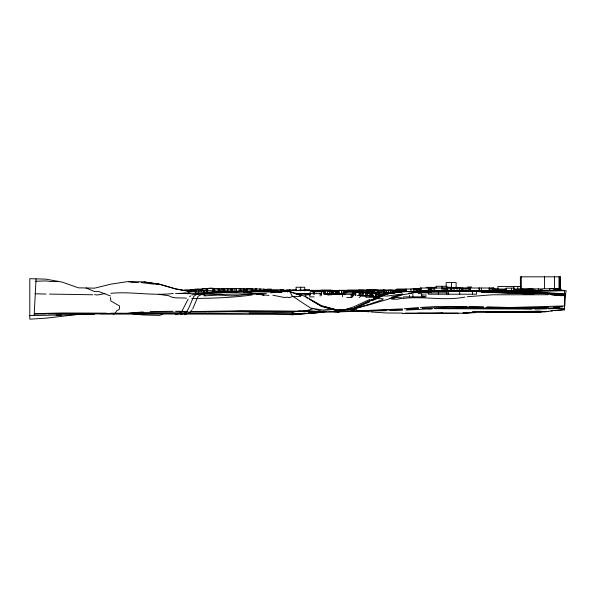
<?xml version="1.0" encoding="UTF-8"?>
<svg xmlns="http://www.w3.org/2000/svg" width="596" height="596" viewBox="0 0 596 596"><rect width="100%" height="100%" fill="white"/><g stroke="black" fill="none" stroke-linecap="round" stroke-linejoin="round"><path stroke-width="0.89" d="M564.561 309.667L553.863 310.471L545.839 311.79L535.491 311.298L472.33 311.976L513.692 312.334L525.851 311.634M36.065 278.861L34.143 315.537M192.657 308.989L198.088 296.294C205.419 291.526 215.61 294.119 223.858 292.547L237.223 291.735M391.669 299.17L397.487 299.192L403.611 298L394.098 297.277M188.165 299.058L181.236 312.498L176.066 314.785L175.611 314.137M191.845 310.017L189.908 312.542L184.596 314.673M191.808 294.908L207.348 292.919M359.254 297.553L361.258 295.907L368.551 295.966M189.58 296.756L190.683 295.907M345.889 309.667L351.253 309.093L337.619 312.066L327.495 310.97L322.563 311.291L323.621 311.559L323.114 311.634L306.739 311.052L321.467 311.514M501.273 291.749L514.303 292.293M347.557 309.011L352.497 308.683L347.595 309.875M310.188 309.6L312.311 309.108C305.517 304.75 298.738 300.317 291.995 295.653L290.043 291.906M58.021 281.357L51.554 281.58L46.004 280.917L35.723 281.245M270.606 292.889C274.778 291.794 279.479 293.619 283.569 291.384M291.973 313.72L293.299 313.086L292.226 312.274L240.411 313.213L83.455 313.958M370.019 301.74L353.823 308.646L339.489 310.069M372.217 300.712L386.32 294.141L402.427 291.526L426.311 291.422M370.019 299.319L353.823 306.791L343.587 310.293M339.251 310.091L337.619 310.754L338.111 311.946M376.814 297.717L379.034 296.912M337.619 312.334L341.88 310.874M321.251 311.045L311.283 308.139L322.831 310.091L332.65 308.937M370.019 303.982L382.811 299.639M180.707 314.725L186.019 312.52L188.582 308.46L193.663 296.525L196.717 294.335L208.011 293.023L232.433 291.451M162.82 314.286L159.408 315.403L143.204 314.964L132.409 313.831M308.713 294.968L310.412 294.439M383.258 298.931C381.932 298.149 367.844 299.393 376.076 297.985M204.145 295.877L217.667 295.08L224.215 295.325C236.195 297.248 248.07 292.681 259.945 294.461M364.908 305.517L353.823 308.832L337.619 310.233L322.317 306.24M366.615 305.003L369.17 304.236M226.875 291.675L228.03 291.347L217.413 292.189M349.241 309.384L350.88 308.929L337.619 310.553L331.458 309.138M391.624 297.061L402.427 294.215M565.44 294.618L560.784 293.947L522.841 292.025L452.304 290.855M309.51 309.756L306.12 310.851L303.647 310.784L305.219 311.291L312.617 311.388M292.226 312.274L299.93 310.844L304.37 311.142M342.804 309.995L346.954 309.428M110.804 293.321C131.567 291.288 152.464 296.115 173.302 293.441M548.238 311.47L544.953 311.544M488.847 291.302L485.07 291.906L489.733 291.779L484.95 291.787L491 291.742L476.815 291.399L491.834 291.712L501.996 291.072M511.897 292.144L504.328 291.816L514.423 292.331L512.404 292.152M128.55 281.692L132.61 281.722M402.427 308.877L347.975 311.321M348.958 309.041L356.594 309.406M353.823 310.114L354.523 310.009C350.254 313.004 343.877 310.456 338.982 311.671M408.722 293.269L418.623 291.787L438.216 290.982M440.749 313.414L442.619 313.131L432.361 313.436M431.541 291.168L402.427 291.556L386.223 293.992L370.988 300.332L353.823 308.482L337.619 310.486L325.788 307.149M158.558 284.091L152.703 284.039L141.148 282.579M401.413 292.1C384.152 291.615 369.192 301.501 353.964 308.214L337.619 310.821L321.423 306.478L311.201 300.272M402.427 294.007L387.184 296.033L382.081 295.869L378.9 296.652L380.039 296.152M298.231 314.003L305.219 313.049M464.925 297.061C444.527 301.099 423.89 296.026 403.403 298.402M399.35 291.995C454.286 288.971 509.438 292.576 564.434 290.662L566.2 290.662L565.299 295.839L564.837 305.942L509.692 307.506L487.029 306.836M392.004 292.941L402.427 291.6M337.895 311.045L336.241 310.747L336.099 309.838M252.108 294.968C232.179 297.717 211.93 298.343 191.808 298.454M408.565 291.712L418.623 290.982L444.027 290.923M324.164 311.991L320.246 312.453C296.577 314.74 272.774 313.34 249.046 313.071M565.328 295.564L560.195 295.616M78.404 314.353L46.004 318.175L29.8 319.173L29.8 278.682L46.004 279.151L62.2 282.124L78.404 287.838L94.608 288.151L110.804 284.173L127.008 281.685L143.204 281.796L159.408 284.203L175.611 288.889L191.808 291.816M236.47 291.057L241.522 291.638M308.519 312.639L326.057 311.522M266.315 293.396L217.816 294.461L203.407 294.126M208.011 292.882L220.259 291.794L211.878 292.271M512.97 311.425L506.95 312.095L487.059 311.686M564.397 309.659L555.226 310.628M320.246 312.453L292.107 314.8L286.132 314.405M175.611 293.56L190.467 292.941M300.764 296.517L291.898 296.659L289.552 297.62L286.393 297.158L284.724 297.583L272.819 295.199M143.204 311.917L127.008 313.325L47.799 313.883M227.411 291.519L231.844 291.153L237.625 291.735M404.222 308.735L418.623 307.566M541.242 311.648L532.034 312.349L515.339 312.125M535.491 311.298L538.911 311.038L544.99 311.745L529.598 312.379L510.064 312.155M551.002 310.948L552.693 310.821M230.846 291.541L232.947 291.384M499.634 312.028L486.202 312.319M494.658 311.999L486.925 312.23M104.956 293.567L97.245 295.005L94.608 294.618M92.842 294.767L49.587 294.089M196.546 292.01L196.971 291.98M216.907 292.286L267.969 291.682L273.236 291.191L270.167 290.923L255.528 290.99L243.451 291.936L256.615 291.563L272.819 292.055L274.167 292.524M239.018 291.63L259.551 290.923L289.015 291.563L300.101 295.214M374.251 298.7L373.834 298.685M470.088 291.146L467.54 290.96M406.926 309.175L418.623 308.445M420.403 307.454L434.827 306.605L467.227 306.493M428.673 308.862L432.189 308.735L405.95 310.054M208.511 292.941L191.808 293.724L179.068 293.426M564.71 308.408L548.238 308.758M426.028 290.863L430.208 290.632M528.794 292.964L523.66 292.748L529.032 292.941M238.37 291.139L277.311 291.191M445.294 290.908L467.972 290.975M82.904 314.137L90.1 313.787M422.229 308.274L451.03 307.111L483.43 307.447M150.11 311.641L172.944 311.246M458.317 313.213L405.138 313.101M462.772 313.019L472.27 312.609M475.668 312.602L462.146 313.22L417.789 313.176M338.521 311.924L402.427 309.451M229.795 291.936L248.45 291.489M282.012 291.332L273.549 291.064M513.499 292.368L530.105 293.306L523.728 292.994L526.991 292.986M434.827 308.527L467.227 307.804L530.269 308.661L559.786 307.715M562.579 306.88L553.379 307.208M546.875 308.803L534.642 309.115M503.27 291.712L548.238 293.806L561.886 295.735M522.103 293.105L524.078 293.083M336.77 311.991L321.423 312.23L299.609 314.077L289.015 314.39L100.001 313.801M403.38 291.563L410.83 291.422M338.513 294.111L343.87 293.947M389.926 310.546L402.427 310.218M338.409 311.544L342.64 311.417M144.217 281.945L159.408 284.217L175.611 288.918L191.808 291.779L208.011 292.323L256.615 291.317M438.842 290.975L441.383 290.908M138.436 282.646L130.733 282.027M524.577 292.837L524.07 292.852L524.793 292.971M469.752 290.394L489.741 291.153M467.227 296.741L492.43 294.782L548.238 294.737M208.011 312.043L240.411 311.261L325.923 311.477M434.827 308.639L532.034 309.078M386.223 310.658L338.521 311.537M447.112 290.103L462.079 290.684M34.412 313.652L62.2 312.975L106.304 313.161M29.8 315.619L94.608 314.204M256.615 291.347L272.819 291.049L281.617 292.025M515.831 307.864L485.986 307.551M256.615 294.119L268.87 295.407M521.582 291.273L507.799 291.161M34.389 314.085L46.004 313.913M526.961 293.016L528.846 293.113L527.862 292.979M548.238 307.327L516.598 307.886M309.19 311.276L240.411 310.814L191.808 311.566M208.011 292.278L224.215 292.137M214.031 292.293L215.752 292.293M344.495 294.186L337.619 294.141L327.86 295.065L330.527 293.828L335.392 294.141M350.225 311.268L353.823 311.261M207.11 312.043L143.204 312.438L127.008 313.392L110.804 313.205M496.028 291.526L483.43 291.936L467.547 290.967M520.993 286.52L497.928 286.52L497.928 289.224M467.562 287.019L471.764 287.019M434.64 287.19L436.436 287.19M426.118 287.354L432.376 287.354M446.359 287.25L450.971 287.25M450.546 287.667L453.094 287.667M433.419 287.823L434.976 287.823M447.507 287.89L460.827 287.89M208.928 288.173L212.854 288.173M202.454 288.531L206.164 288.531M219.313 288.576L236.485 288.583L236.396 291.057M549.616 288.598L560.776 288.598M235.964 288.628L244.68 288.665M412.976 288.628L420.061 288.628M252.562 288.807L244.122 288.74L244.122 290.356M560.158 288.755L541.675 288.755L541.675 290.371M207.721 288.941L201.739 288.941L201.739 291.37M257.003 288.874L252.346 288.874L252.346 291.302M528.101 288.889L540.468 288.889L540.468 290.617M201.567 289.105L203.042 289.105M261.011 289L255.863 289L255.863 290.625M396.623 289.045L417.044 288.986L417.044 292.219L416.284 292.219M492.877 289.045L506.607 289.082M522.022 289.008L533.055 289.008L533.055 290.736M194.817 289.135L200.74 289.135M267.053 289.142L271.567 289.142M418.526 289.135L420.85 289.135M492.847 289.149L498.345 289.149L498.345 290.99M513.812 289.209L529.777 289.194L529.777 290.818M196.643 289.336L201.299 289.336M413.661 289.343L420.739 289.328M504.156 289.336L506.377 289.336M513.707 289.284L523.43 289.231L523.43 290.855M264.691 289.559L267.574 289.559M497.831 289.552L504.417 289.552L504.417 291.28M553.341 289.507L561.432 289.507M403 289.716L406.576 289.716M303.945 289.731L309.615 289.731M404.729 289.738L406.271 289.738M503.449 289.738L506.57 289.738M184.522 289.872L195.265 289.872M234.392 289.954L227.396 289.954L227.396 291.571M290.259 289.947L286.482 289.947L286.482 291.563M366.54 289.932L384.062 289.924M395.327 289.947L405.906 289.909M539.916 289.939L542.42 289.939M252.51 289.976L256.392 289.976M289.06 289.991L296.316 290.029M358.792 289.984L376.389 289.976M383.124 290.073L392.354 290.073M400.788 289.991L406.614 289.991M493.324 290.021L498.927 290.021M283.651 290.2L285.26 290.2L285.26 291.816M292.345 290.155L296.532 290.155M298.864 290.118L301.792 290.118M302.597 290.178L305.48 290.178M321.058 290.2L330.944 290.2M347.781 290.163L363.515 290.178M387.922 290.192L402.427 290.192L402.427 291.816M531.654 290.118L535.707 290.118M300.816 290.334L313.787 290.319M315.448 290.319L332.829 290.282M338.744 290.319L359.41 290.319M383.213 290.23L385.701 290.23M289.835 290.446L322.153 290.453M339.079 290.416L362.197 290.453M380.434 290.468L395.796 290.364M524.495 290.386L547.694 290.386M181.206 290.498L189.111 290.498L189.111 292.115M351.186 290.498L287.585 290.49L287.585 292.107M383.072 290.528L386.752 290.528M514.303 290.528L529.62 290.528M190.645 290.684L214.359 290.684L214.359 292.301M285.365 290.692L287.086 290.692M332.404 290.639L338.863 290.639L338.863 293.88M367.918 290.61L381.805 290.61M384.122 290.721L388.473 290.721L388.473 293.15M498.241 290.662L531.073 290.662M320.417 290.774L329.663 290.774L329.663 294.014L324.805 294.014M320.767 290.863L336.815 290.967M356.974 290.923L371.926 290.923M285.544 291.072L287.376 291.072M316.215 290.99L325.394 290.99L325.394 294.23M327.591 290.982L330.527 290.982M352.527 291.012L360.923 291.012L360.923 292.629M312.058 291.161L316.163 291.161M333.253 291.191L335.623 291.191L335.623 294.431M333.887 291.332L336.643 291.332L336.643 293.761M356.117 291.31L343.832 291.31L343.832 294.551L344.153 291.31M422.02 291.258L479.966 291.258M333.127 291.399L338.342 291.399L338.342 293.828M351.64 291.504L358.3 291.504M366.473 291.548L370.764 291.548M406.368 291.578L393.166 291.578L393.166 293.195M214.076 291.697L215.759 291.697M219.313 291.816L221.041 291.816M353.912 291.869L358.36 291.869M360.893 291.936L367.888 291.936L367.888 293.56M377.506 292.01L369.259 292.01L369.259 293.627M354.695 292.256L362.51 292.256M358.978 292.39L363.247 292.383L363.247 295.623L362.249 295.623L362.249 292.383M384.353 292.36L396.653 292.36M373.446 292.465L381.768 292.465M362.256 292.591L366.749 292.614L366.749 295.854L362.584 295.854M413.661 292.584L429.15 292.584M361.675 292.807L366.331 292.807M423.451 292.837L446.955 292.837M365.929 293.12L372.202 293.165M378.482 293.143L388.689 293.143M295.601 293.545L308.437 293.545M418.243 293.634L421.834 293.634L421.834 296.875M295.914 293.634L310.099 293.731M343.765 293.724L341.985 293.724L341.985 290.483M376.136 294.022L379.749 294.022L379.749 295.646M329.275 294.089L331.905 294.089L331.905 290.848M379.13 294.394L384.45 294.394M383.675 294.953L377.082 294.953L377.082 297.382M357.429 295.571L362.077 295.631L362.077 292.39M369.669 296.413L370.429 296.413L370.429 293.172M377.275 297.084L373.692 296.741L376.083 296.689M314.129 296.882L309.838 296.882L309.838 293.642L321.237 293.642L321.237 295.258M403.552 296.875L425.887 296.875L425.887 294.439M365.825 297.3L367.62 297.3M368.432 297.3L377.886 297.3M346.857 297.516L352.169 297.516M376.083 297.68L377.894 297.68M389.68 298.186L394.679 298.186L394.679 296.57M537.376 311.939L541.593 311.939M535.171 312.058L540.341 312.058M486.299 312.088L492.14 312.088M518.691 312.14L527.87 312.14M533.018 312.2L539.305 312.2M527.251 312.2L539.201 312.304M466.735 312.602L471.22 312.602M463.412 312.773L468.18 312.773M413.952 313.421L419.405 313.421M410.607 313.548L416.678 313.548M424.389 313.563L402.427 313.526M56.024 315.187L61.53 315.187M458.264 290.185L460.038 290.192M310.196 293.917L295.944 293.813M483.49 291.66L484.846 291.668L472.345 291.362M310.412 293.821L300.22 293.724M333.35 293.984L341.061 294.126M175.611 311.239L187.3 311.447M402.427 313.079L386.223 312.975L370.921 311.976M565.366 295.281L554.854 293.835L503.18 291.757M333.946 294.029L324.917 293.917M493.361 291.749L508.045 292.264M317.75 311.417L325.788 311.589M272.819 291.064L289.015 291.288L305.219 296.361L321.423 305.681L337.619 310.062L353.823 308.937L370.019 304.63L402.427 294.856L418.623 291.958L434.827 291.064L532.034 290.885L564.434 290.319L564.434 309.905M469.03 306.515L483.43 306.716M325.915 293.955L333.402 294.104M475.325 290.878L483.952 291.064M347.192 311.388L348.802 311.417M532.764 292.994L497.496 291.392M35.09 293.761L46.004 294.059M474.2 291.288L513.61 292.293M517.097 292.375L525.895 292.792M353.1 310.091L346.917 309.644M501.43 292.71L532.005 293.746L530.522 293.009L512.791 292.301M342.983 294.431L344.793 294.491M343.169 294.588L345.017 294.647M186.429 298.216C180.707 297.374 173.846 299.036 168.757 295.72L158.834 294.357M515.719 292.398L548.238 293.612L558.884 294.945M342.782 294.193L344.503 294.26M471.101 291.161L479.266 291.548L476.033 291.437M513.633 291.34L539.365 292.174L565.574 293.925M481.561 291.548L483.43 291.623M528.101 292.897L525.15 292.77M473.619 291.265L446.963 290.572M471.905 291.191L461.907 290.677M504.946 291.735L511.003 292.107M483.43 291.854L499.634 292.651M515.22 292.345L522.215 292.785L505.639 292.241M503.233 291.749L506.831 291.958M481.441 292.167L520.71 293.567L533.822 294.543M510.169 292.167L506.838 291.958M371.815 296.115L373.61 296.234M551.665 294.99L558.497 295.497M371.718 296.205L373.416 296.316M361.779 295.311L370.019 295.944L374.437 297.031M373.692 296.741L376.076 296.935M371.748 295.772L373.469 295.914M188.142 293.612L183.814 293.009M528.369 293.113L529.829 293.239M494.091 291.191L495.648 291.325M511.308 292.249L510.444 292.152M364.625 311.388L369.125 311.827M261.614 294.752L264.11 295.184L259.26 293.627M113.508 314.114L114.954 313.459L116.891 310.59L119.26 309.458L119.647 306.046L110.789 300.928L110.506 297.531M370.019 296.205L371.859 296.547M554.556 294.893L556.806 295.378M477.687 291.109L480.085 291.638M205.315 295.527L202.014 294.431M564.434 296.882L565.239 297.136M86.197 287.987L94.608 291.615L98.832 291.563L110.402 295.944M306.031 297.352L307.648 298.261M309.272 299.177L321.423 306.009M560.337 288.65L560.337 276.827L520.383 276.827L520.383 289.559M560.225 276.827L560.307 288.904M560.113 285.447L560.076 288.904M560.069 285.447L559.964 288.904M559.711 276.827L559.711 288.65M559.011 276.827L559.011 288.65M554.474 276.827L554.474 288.65M549.75 288.755L549.75 290.371M544.558 276.827L544.558 288.65M538.359 288.889L538.359 290.617M527.333 289.194L527.333 290.818M525.106 289.194L525.106 290.818M521.284 276.827L521.284 289.559M519.474 289.231L519.474 290.855M517.805 286.52L517.805 289.224M517.574 289.246L517.574 290.863M514.244 290.93L514.244 288.151L506.093 288.151L506.093 290.93M513.759 286.52L513.759 288.322M511.517 288.151L511.517 290.93M498.785 289.552L498.785 291.28M495.418 289.149L495.418 290.99M493.734 291.258L493.734 288.017L420.21 288.017L420.202 292.584M493.622 288.017L493.622 291.258L492.49 291.258L492.49 288.017M493.332 288.017L493.332 291.258M491.149 288.017L491.149 291.258M489.741 288.017L489.741 291.258M489.122 288.017L489.122 291.258M481.374 288.017L481.374 290.446M479.482 288.017L479.482 290.446M479.05 288.017L479.05 290.446M476.599 290.967L476.599 294.208L428.338 294.208L428.338 292.591M472.516 290.967L472.516 294.208M470.199 288.017L470.199 291.258M470.088 288.017L470.088 291.258M469.514 288.017L469.514 291.258M468.307 288.017L468.307 291.258M466.899 288.017L466.899 291.258M465.163 288.017L465.163 291.258M463.748 288.017L463.748 291.258M462.459 288.017L462.459 291.258M462.079 288.017L462.079 291.258M461.907 288.017L461.907 291.258M459.784 288.017L459.784 291.258M459.725 290.967L459.725 294.208M457.065 288.017L457.065 291.258M456.126 288.129L456.126 282.571L446.151 282.571L446.151 286.274M453.973 288.017L453.973 291.258M451.589 288.017L451.589 291.258M451.537 282.571L451.537 288.129M450.785 288.017L450.785 291.258M448.639 290.967L448.639 294.208M447.104 288.017L447.104 291.258M446.963 288.017L446.985 294.208M446.911 288.136L446.911 286.281L436.175 286.281L436.175 288.136M446.747 288.017L446.747 291.258M445.711 288.017L445.711 291.258M444.616 288.017L444.616 291.258M443.275 288.017L443.275 291.258M442.135 286.281L442.135 288.136M442.038 288.017L442.038 291.258M438.373 292.591L438.373 294.208M434.663 288.017L434.663 291.258M433.076 288.017L433.076 291.258M431.34 288.017L431.34 291.258M431.132 291.213L431.132 292.837M430.737 288.017L430.737 291.258M430.208 288.017L430.208 291.258M429.366 288.017L429.366 291.258M429.15 290.967L429.15 292.837M428.472 288.017L428.472 291.258M428.248 288.017L428.248 291.258M423.95 294.439L423.95 296.875M421.975 294.439L421.975 296.875M421.096 288.017L421.096 291.258M420.403 288.017L420.403 291.258M416.984 288.986L416.984 292.219M416.328 288.986L416.328 292.219M413.855 288.986L413.855 291.414M412.864 294.439L412.864 296.875M410.972 288.986L410.972 291.414M409.452 295.251L409.452 296.875M406.01 288.986L406.01 291.414M405.809 289.999L405.809 291.615M403.514 289.991L403.514 291.608M401.659 290.192L401.659 291.816M400.668 290.192L400.668 291.816M398.985 290.192L398.985 291.816M397.778 290.192L397.778 291.816M396.184 290.192L396.184 291.816M395.267 290.401L395.267 292.018M394.455 291.578L394.455 293.195M393.583 290.401L393.583 292.83M392.809 290.401L392.809 292.83M391.855 290.401L391.855 292.83M390.566 290.468L390.566 292.897M386.372 290.721L386.372 293.15M385.053 293.269L385.053 291.645L378.065 291.645L378.065 293.269M384.025 293.143L384.025 294.759M383.161 291.645L383.161 293.269M379.026 294.953L379.026 296.57M378.832 294.022L378.832 295.646M377.842 290.61L377.842 293.038M377.745 289.924L377.745 291.541M376.292 292.465L376.292 294.081M376.136 297.262L376.083 293.448L372.88 293.448L372.88 296.689M375.309 293.448L375.309 296.689M374.042 290.61L374.042 292.226M372.217 290.61L372.217 292.226M372.165 292.01L372.202 296.406L371.502 296.406L371.502 293.165M371.837 290.61L371.926 292.547M369.721 293.12L369.669 295.601M369.013 291.548L369.013 293.172M367.717 293.12L367.717 295.549M365.594 292.614L365.594 295.854M363.038 290.923L363.038 292.547M360.64 292.39L360.64 295.631M359.671 292.331L359.671 295.571M359.06 292.331L359.06 295.571M358.479 291.012L358.479 292.629M355.805 292.331L355.805 295.571M355.432 291.869L355.432 295.109M353.57 291.645L353.57 294.886L354.471 294.886L354.471 291.645L345.933 291.645L345.933 293.269M352.392 292.874L352.392 296.115L353.212 296.115L353.212 292.874L344.279 292.874L344.279 294.491M352.169 296.704L352.169 294.275L342.551 294.275L342.551 296.704M351.163 294.275L351.163 297.516M347.729 290.416L347.729 292.033M345.121 290.416L345.121 292.033M344.652 290.483L344.652 292.1M341.538 290.557L341.538 293.798L338.99 293.798L338.99 290.557M337.448 291.399L337.448 293.828M335.742 291.332L335.742 293.761M333.738 291.191L333.738 294.431M333.551 290.967L333.551 294.208M332.59 290.967L332.59 294.208M330.996 290.848L330.996 294.089M327.577 290.774L327.577 294.014M324.455 290.99L324.455 294.23M323.531 294.141L323.531 291.712L310.129 291.682L310.129 294.923M321.609 291.712L321.609 294.953M320.149 293.642L320.149 296.07M315.992 290.356L315.992 291.98M314.539 290.49L314.539 292.107M314.256 290.49L314.256 294.111M314.211 291.712L314.211 294.141M313.436 291.682L313.436 294.111M312.803 290.49L312.803 292.107M307.037 293.545L307.037 295.162M306.113 293.545L306.113 295.162M305.264 293.545L305.264 296.786M304.727 290.952L304.727 287.25L296.07 287.25L296.07 290.952M301.151 293.545L301.151 295.162M300.689 287.25L300.689 290.952M300.466 293.545L300.466 295.162M299.639 293.545L299.639 295.162M286.944 289.947L286.944 291.563M283.838 290.2L283.838 291.816M283.621 291.37L283.621 289.753L264.795 289.738L264.795 291.362M283.249 289.753L283.249 291.37M282.213 289.738L282.213 291.362M280.82 289.738L280.82 291.362M264.9 290.781L264.9 289.157L260.355 289.157L260.355 290.781M263.477 289.157L263.477 290.781M259.618 289L259.618 291.429M255.639 288.874L255.639 290.49M251.288 288.807L251.288 291.235M247.243 288.956L247.243 292.196M246.222 291.541L246.222 289.917L241.447 289.917L241.447 291.541M245.239 289.917L245.239 291.541M243.354 288.665L243.354 290.289M240.71 288.628L240.71 291.057M240.546 288.665L240.546 291.094M239.16 288.628L239.16 291.057M235.1 288.583L235.1 291.019M232.038 288.583L232.038 290.207M230.965 288.538L230.965 290.155M227.821 288.538L227.821 291.779M227.218 288.524L227.218 291.764M225.914 291.489L225.914 289.872L220.349 289.872L220.349 292.301M224.603 289.872L224.603 291.489M223.843 288.524L223.843 290.148M223.515 288.576L223.515 290.192M222.085 288.576L222.085 290.192M221.906 288.576L221.906 290.192M219.812 292.368L219.812 289.939L215.014 289.939L215.014 292.368M219.313 290.192L219.321 288.457L214.076 288.457L214.076 290.885M218.292 288.457L218.307 292.368M213.919 290.93L213.919 288.494L207.676 288.494L207.676 290.93M212.675 290.684L212.675 292.301M212.638 288.494L212.638 290.93M207.475 290.684L207.475 292.301M207.207 290.684L207.207 292.301M206.268 288.941L206.268 291.37M204.137 290.684L204.137 292.301M203.884 290.684L203.884 292.301M201.455 291.057L201.455 289.433L195.682 289.433L195.682 291.057M200.174 289.433L200.174 291.057M198.714 290.684L198.714 292.301M195.6 290.684L195.6 292.301M195.443 291.459L195.443 289.842L190.124 289.842L190.124 291.459M195.346 290.684L195.346 292.301M194.199 289.842L194.199 291.459M188.887 290.498L188.887 292.115M188.083 290.498L188.083 292.115M251.75 288.956L246.602 288.956L246.602 292.196L251.75 292.196L251.75 288.956"/></g></svg>
